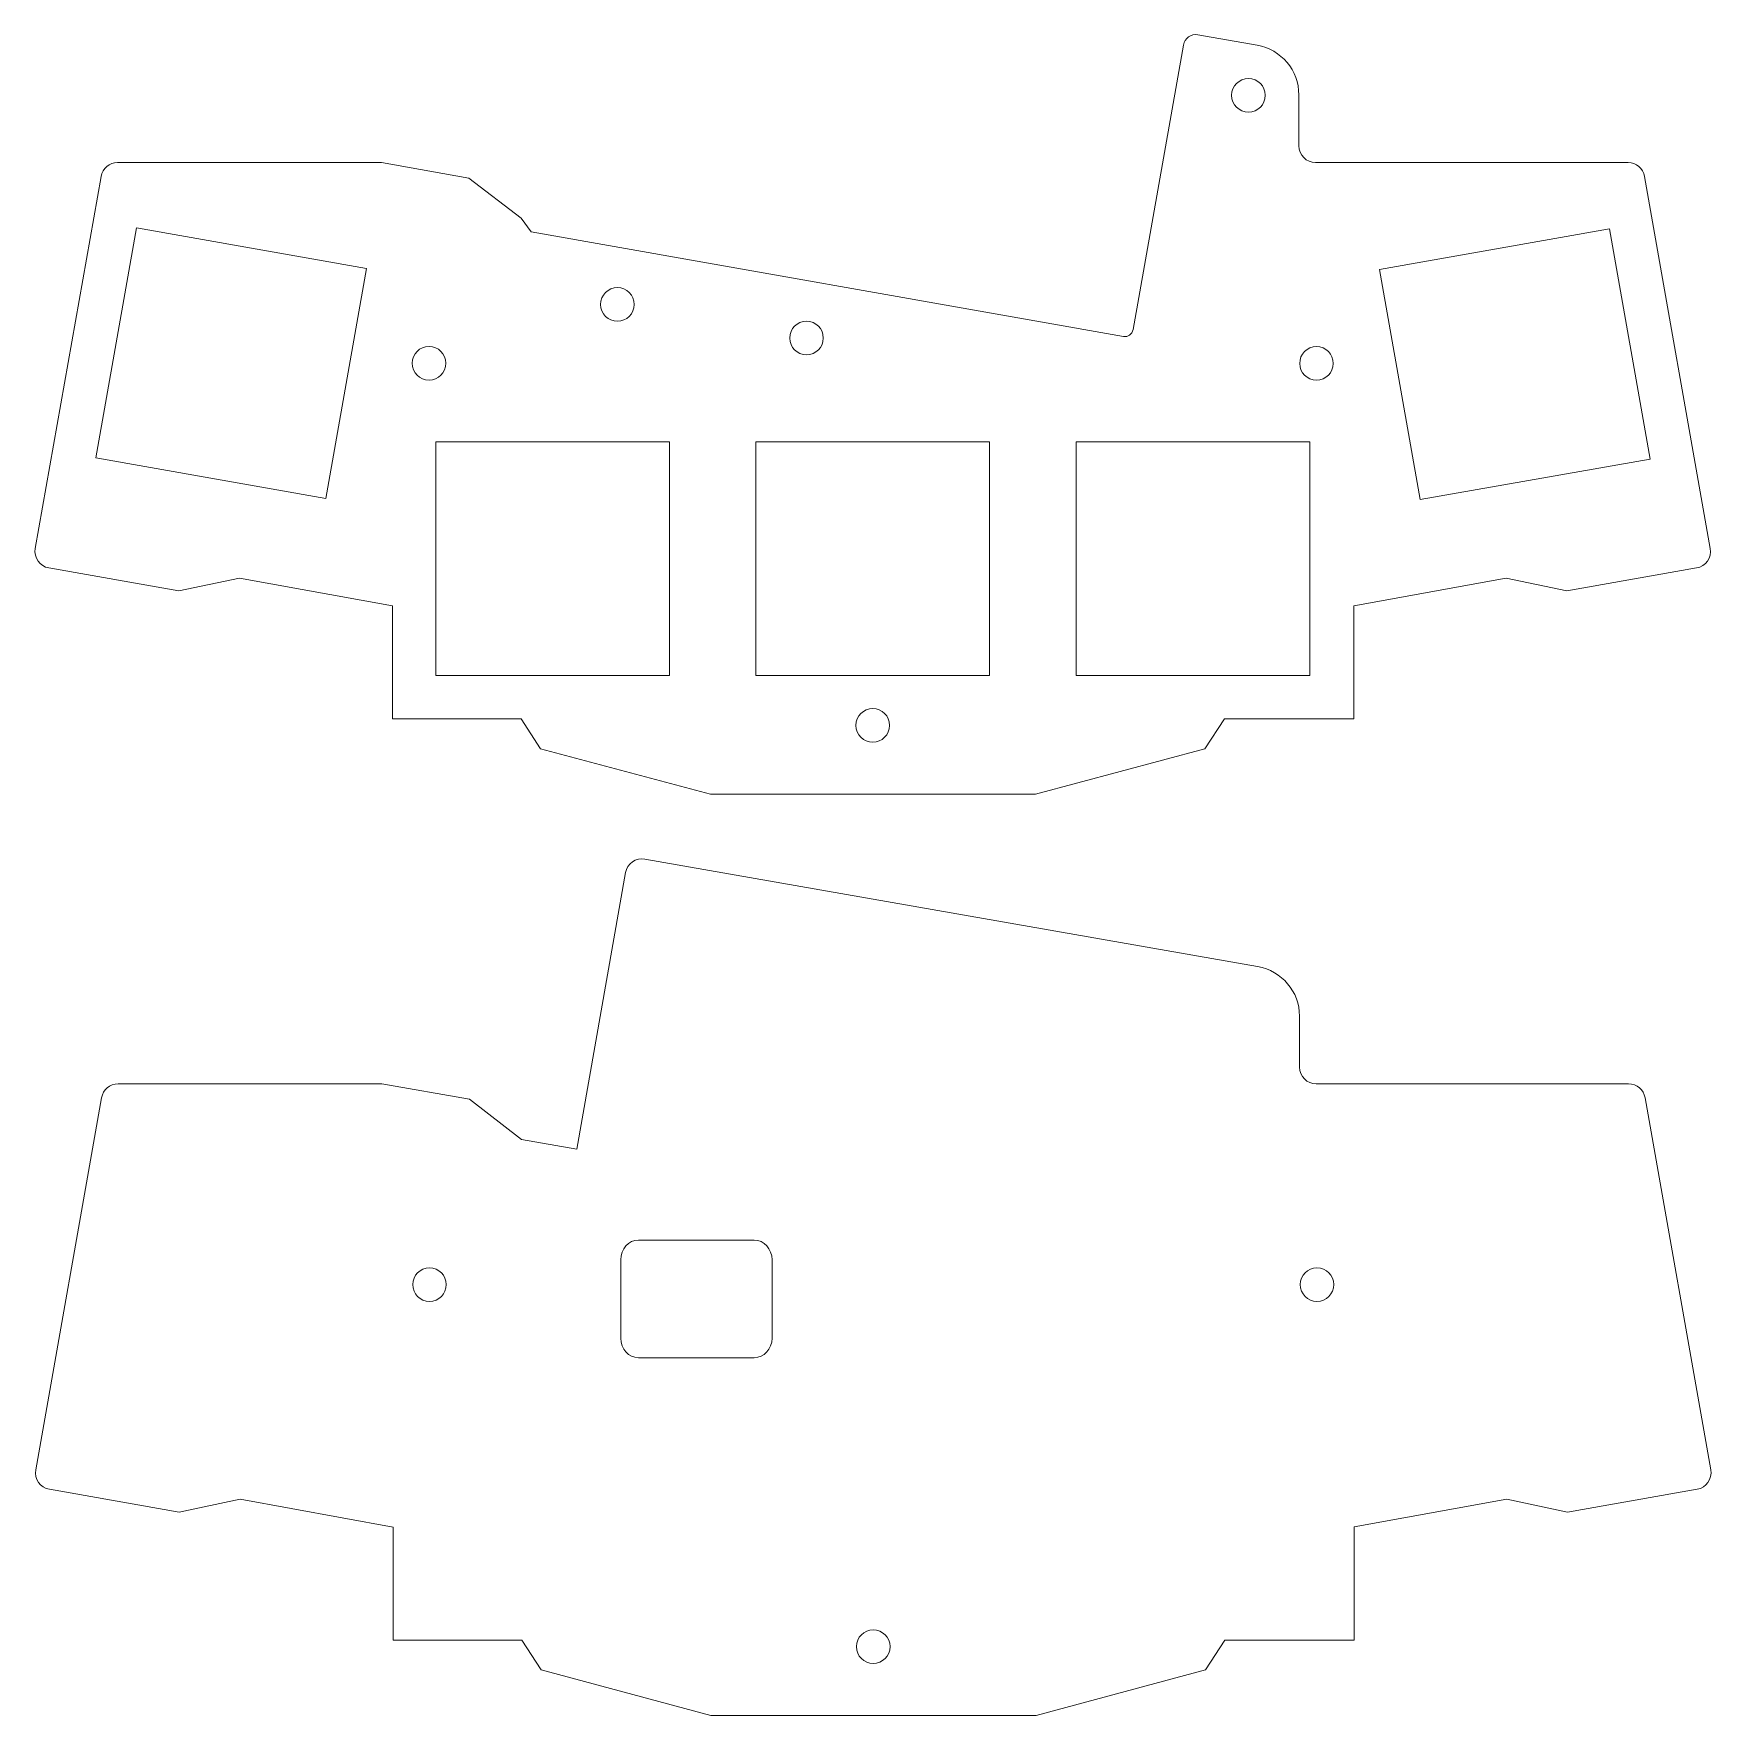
# Model space of a CAD drawing. Header units: millimetres. Extents: x 0 to 100, y -100 to 0.
import ezdxf

# ---------------------------------------------------------------- set-up
doc = ezdxf.new("R2010")
doc.units = ezdxf.units.MM
doc.header["$MEASUREMENT"] = 0
doc.layers.add('cut', color=7, linetype='Continuous', lineweight=0)

msp = doc.modelspace()

# ---------------------------------------------------------------- linework, layer by layer
at = {"layer": 'cut', "color": 18, "lineweight": 9, "true_color": 0x000000}
for points, knots in [([(99.83, -30.58), (99.83, -30.58), (95.92, -8.44), (95.92, -8.44), (95.84, -7.96), (95.42, -7.61), (94.94, -7.61), (94.94, -7.61), (76.35, -7.61), (76.35, -7.61), (75.8, -7.61), (75.35, -7.16), (75.35, -6.61), (75.35, -6.61), (75.35, -3.59), (75.35, -3.59), (75.35, -2.13), (74.31, -0.88), (72.87, -0.63), (72.87, -0.63), (69.34, -0.01), (69.34, -0.01), (68.94, 0.06), (68.55, -0.21), (68.48, -0.62), (68.48, -0.62), (65.49, -17.55), (65.49, -17.55), (65.44, -17.82), (65.18, -18), (64.91, -17.96), (64.91, -17.96), (29.67, -11.74), (29.67, -11.74), (29.67, -11.74), (29.08, -10.92), (29.08, -10.92), (29.08, -10.92), (25.97, -8.53), (25.97, -8.53), (25.97, -8.53), (20.77, -7.61), (20.77, -7.61), (20.77, -7.61), (5.07, -7.61), (5.07, -7.61), (4.59, -7.61), (4.17, -7.96), (4.09, -8.44), (4.09, -8.44), (0.17, -30.58), (0.17, -30.58), (0.08, -31.12), (0.44, -31.64), (0.99, -31.73), (0.99, -31.73), (8.71, -33.09), (8.71, -33.09), (8.71, -33.09), (12.33, -32.33), (12.33, -32.33), (12.33, -32.33), (21.42, -33.98), (21.42, -33.98), (21.42, -33.98), (21.42, -40.7), (21.42, -40.7), (21.42, -40.7), (29.09, -40.7), (29.09, -40.7), (29.09, -40.7), (30.24, -42.49), (30.24, -42.49), (30.24, -42.49), (40.34, -45.19), (40.34, -45.19), (40.34, -45.19), (59.68, -45.19), (59.68, -45.19), (59.68, -45.19), (69.76, -42.49), (69.76, -42.49), (69.76, -42.49), (70.92, -40.7), (70.92, -40.7), (70.92, -40.7), (78.62, -40.7), (78.62, -40.7), (78.62, -40.7), (78.62, -33.98), (78.62, -33.98), (78.62, -33.98), (87.69, -32.33), (87.69, -32.33), (87.69, -32.33), (91.3, -33.09), (91.3, -33.09), (91.3, -33.09), (99.01, -31.73), (99.01, -31.73), (99.56, -31.64), (99.92, -31.12), (99.83, -30.58)], [0, 0, 0, 0, 1, 1, 1, 2, 2, 2, 3, 3, 3, 4, 4, 4, 5, 5, 5, 6, 6, 6, 7, 7, 7, 8, 8, 8, 9, 9, 9, 10, 10, 10, 11, 11, 11, 12, 12, 12, 13, 13, 13, 14, 14, 14, 15, 15, 15, 16, 16, 16, 17, 17, 17, 18, 18, 18, 19, 19, 19, 20, 20, 20, 21, 21, 21, 22, 22, 22, 23, 23, 23, 24, 24, 24, 25, 25, 25, 26, 26, 26, 27, 27, 27, 28, 28, 28, 29, 29, 29, 30, 30, 30, 31, 31, 31, 32, 32, 32, 33, 33, 33, 34, 34, 34, 34]), ([(72.35, -2.61), (72.91, -2.61), (73.35, -3.05), (73.35, -3.61), (73.35, -4.16), (72.91, -4.61), (72.35, -4.61), (71.8, -4.61), (71.35, -4.16), (71.35, -3.61), (71.35, -3.05), (71.8, -2.61), (72.35, -2.61)], [0, 0, 0, 0, 1, 1, 1, 2, 2, 2, 3, 3, 3, 4, 4, 4, 4]), ([(17.46, -27.6), (17.46, -27.6), (3.77, -25.18), (3.77, -25.18), (3.77, -25.18), (6.19, -11.49), (6.19, -11.49), (6.19, -11.49), (19.88, -13.91), (19.88, -13.91), (19.88, -13.91), (17.46, -27.6), (17.46, -27.6)], [0, 0, 0, 0, 1, 1, 1, 2, 2, 2, 3, 3, 3, 4, 4, 4, 4]), ([(82.56, -27.66), (82.56, -27.66), (80.15, -13.97), (80.15, -13.97), (80.15, -13.97), (93.84, -11.56), (93.84, -11.56), (93.84, -11.56), (96.25, -25.25), (96.25, -25.25), (96.25, -25.25), (82.56, -27.66), (82.56, -27.66)], [0, 0, 0, 0, 1, 1, 1, 2, 2, 2, 3, 3, 3, 4, 4, 4, 4]), ([(34.81, -15.05), (35.36, -15.05), (35.81, -15.5), (35.81, -16.05), (35.81, -16.61), (35.36, -17.05), (34.81, -17.05), (34.26, -17.05), (33.81, -16.61), (33.81, -16.05), (33.81, -15.5), (34.26, -15.05), (34.81, -15.05)], [0, 0, 0, 0, 1, 1, 1, 2, 2, 2, 3, 3, 3, 4, 4, 4, 4]), ([(46.06, -17.05), (46.61, -17.05), (47.06, -17.5), (47.06, -18.05), (47.06, -18.6), (46.61, -19.05), (46.06, -19.05), (45.5, -19.05), (45.06, -18.6), (45.06, -18.05), (45.06, -17.5), (45.5, -17.05), (46.06, -17.05)], [0, 0, 0, 0, 1, 1, 1, 2, 2, 2, 3, 3, 3, 4, 4, 4, 4]), ([(22.6, -19.55), (22.6, -19), (23.05, -18.55), (23.6, -18.55), (24.15, -18.55), (24.6, -19), (24.6, -19.55), (24.6, -20.11), (24.15, -20.55), (23.6, -20.55), (23.05, -20.55), (22.6, -20.11), (22.6, -19.55)], [0, 0, 0, 0, 1, 1, 1, 2, 2, 2, 3, 3, 3, 4, 4, 4, 4]), ([(76.4, -20.56), (75.85, -20.56), (75.4, -20.11), (75.4, -19.56), (75.4, -19.01), (75.85, -18.56), (76.4, -18.56), (76.95, -18.56), (77.4, -19.01), (77.4, -19.56), (77.4, -20.11), (76.95, -20.56), (76.4, -20.56)], [0, 0, 0, 0, 1, 1, 1, 2, 2, 2, 3, 3, 3, 4, 4, 4, 4]), ([(24, -38.13), (24, -38.13), (24, -24.23), (24, -24.23), (24, -24.23), (37.9, -24.23), (37.9, -24.23), (37.9, -24.23), (37.9, -38.13), (37.9, -38.13), (37.9, -38.13), (24, -38.13), (24, -38.13)], [0, 0, 0, 0, 1, 1, 1, 2, 2, 2, 3, 3, 3, 4, 4, 4, 4]), ([(56.95, -38.13), (56.95, -38.13), (43.05, -38.13), (43.05, -38.13), (43.05, -38.13), (43.05, -24.23), (43.05, -24.23), (43.05, -24.23), (56.95, -24.23), (56.95, -24.23), (56.95, -24.23), (56.95, -38.13), (56.95, -38.13)], [0, 0, 0, 0, 1, 1, 1, 2, 2, 2, 3, 3, 3, 4, 4, 4, 4]), ([(76, -38.13), (76, -38.13), (62.1, -38.13), (62.1, -38.13), (62.1, -38.13), (62.1, -24.23), (62.1, -24.23), (62.1, -24.23), (76, -24.23), (76, -24.23), (76, -24.23), (76, -38.13), (76, -38.13)], [0, 0, 0, 0, 1, 1, 1, 2, 2, 2, 3, 3, 3, 4, 4, 4, 4]), ([(50, -42.1), (49.45, -42.1), (49, -41.65), (49, -41.1), (49, -40.54), (49.45, -40.1), (50, -40.1), (50.55, -40.1), (51, -40.54), (51, -41.1), (51, -41.65), (50.55, -42.1), (50, -42.1)], [0, 0, 0, 0, 1, 1, 1, 2, 2, 2, 3, 3, 3, 4, 4, 4, 4]), ([(99.86, -85.39), (99.86, -85.39), (95.95, -63.25), (95.95, -63.25), (95.87, -62.77), (95.45, -62.43), (94.97, -62.43), (94.97, -62.43), (76.39, -62.43), (76.39, -62.43), (75.83, -62.43), (75.39, -61.98), (75.39, -61.43), (75.39, -61.43), (75.39, -58.4), (75.39, -58.4), (75.39, -56.94), (74.34, -55.7), (72.9, -55.45), (72.9, -55.45), (36.45, -49.05), (36.45, -49.05), (35.91, -48.95), (35.39, -49.31), (35.29, -49.86), (35.29, -49.86), (32.39, -66.32), (32.39, -66.32), (32.39, -66.32), (29.11, -65.74), (29.11, -65.74), (29.11, -65.74), (26, -63.34), (26, -63.34), (26, -63.34), (20.8, -62.43), (20.8, -62.43), (20.8, -62.43), (5.1, -62.43), (5.1, -62.43), (4.62, -62.43), (4.2, -62.77), (4.12, -63.25), (4.12, -63.25), (0.2, -85.39), (0.2, -85.39), (0.11, -85.93), (0.47, -86.45), (1.02, -86.55), (1.02, -86.55), (8.74, -87.91), (8.74, -87.91), (8.74, -87.91), (12.37, -87.14), (12.37, -87.14), (12.37, -87.14), (21.46, -88.8), (21.46, -88.8), (21.46, -88.8), (21.46, -95.52), (21.46, -95.52), (21.46, -95.52), (29.12, -95.52), (29.12, -95.52), (29.12, -95.52), (30.28, -97.3), (30.28, -97.3), (30.28, -97.3), (40.37, -100), (40.37, -100), (40.37, -100), (59.72, -100), (59.72, -100), (59.72, -100), (69.79, -97.3), (69.79, -97.3), (69.79, -97.3), (70.95, -95.52), (70.95, -95.52), (70.95, -95.52), (78.65, -95.52), (78.65, -95.52), (78.65, -95.52), (78.65, -88.79), (78.65, -88.79), (78.65, -88.79), (87.72, -87.14), (87.72, -87.14), (87.72, -87.14), (91.33, -87.91), (91.33, -87.91), (91.33, -87.91), (99.05, -86.55), (99.05, -86.55), (99.59, -86.45), (99.95, -85.93), (99.86, -85.39)], [0, 0, 0, 0, 1, 1, 1, 2, 2, 2, 3, 3, 3, 4, 4, 4, 5, 5, 5, 6, 6, 6, 7, 7, 7, 8, 8, 8, 9, 9, 9, 10, 10, 10, 11, 11, 11, 12, 12, 12, 13, 13, 13, 14, 14, 14, 15, 15, 15, 16, 16, 16, 17, 17, 17, 18, 18, 18, 19, 19, 19, 20, 20, 20, 21, 21, 21, 22, 22, 22, 23, 23, 23, 24, 24, 24, 25, 25, 25, 26, 26, 26, 27, 27, 27, 28, 28, 28, 29, 29, 29, 30, 30, 30, 31, 31, 31, 32, 32, 32, 32]), ([(44.01, -77.55), (44.01, -78.2), (43.53, -78.72), (42.95, -78.72), (42.95, -78.72), (36.06, -78.72), (36.06, -78.72), (35.48, -78.72), (35.01, -78.2), (35.01, -77.55), (35.01, -77.55), (35.01, -72.89), (35.01, -72.89), (35.01, -72.24), (35.48, -71.72), (36.06, -71.72), (36.06, -71.72), (42.95, -71.72), (42.95, -71.72), (43.53, -71.72), (44.01, -72.24), (44.01, -72.89), (44.01, -72.89), (44.01, -77.55), (44.01, -77.55)], [0, 0, 0, 0, 1, 1, 1, 2, 2, 2, 3, 3, 3, 4, 4, 4, 5, 5, 5, 6, 6, 6, 7, 7, 7, 8, 8, 8, 8]), ([(23.63, -75.37), (23.08, -75.37), (22.63, -74.92), (22.63, -74.37), (22.63, -73.82), (23.08, -73.37), (23.63, -73.37), (24.18, -73.37), (24.63, -73.82), (24.63, -74.37), (24.63, -74.92), (24.18, -75.37), (23.63, -75.37)], [0, 0, 0, 0, 1, 1, 1, 2, 2, 2, 3, 3, 3, 4, 4, 4, 4]), ([(76.43, -75.37), (75.88, -75.37), (75.43, -74.92), (75.43, -74.37), (75.43, -73.82), (75.88, -73.37), (76.43, -73.37), (76.98, -73.37), (77.43, -73.82), (77.43, -74.37), (77.43, -74.92), (76.98, -75.37), (76.43, -75.37)], [0, 0, 0, 0, 1, 1, 1, 2, 2, 2, 3, 3, 3, 4, 4, 4, 4]), ([(50.03, -96.91), (49.48, -96.91), (49.03, -96.46), (49.03, -95.91), (49.03, -95.36), (49.48, -94.91), (50.03, -94.91), (50.58, -94.91), (51.03, -95.36), (51.03, -95.91), (51.03, -96.46), (50.58, -96.91), (50.03, -96.91)], [0, 0, 0, 0, 1, 1, 1, 2, 2, 2, 3, 3, 3, 4, 4, 4, 4])]:
    msp.add_open_spline(points, degree=3, knots=knots, dxfattribs=at)

doc.saveas('drawing.dxf')
